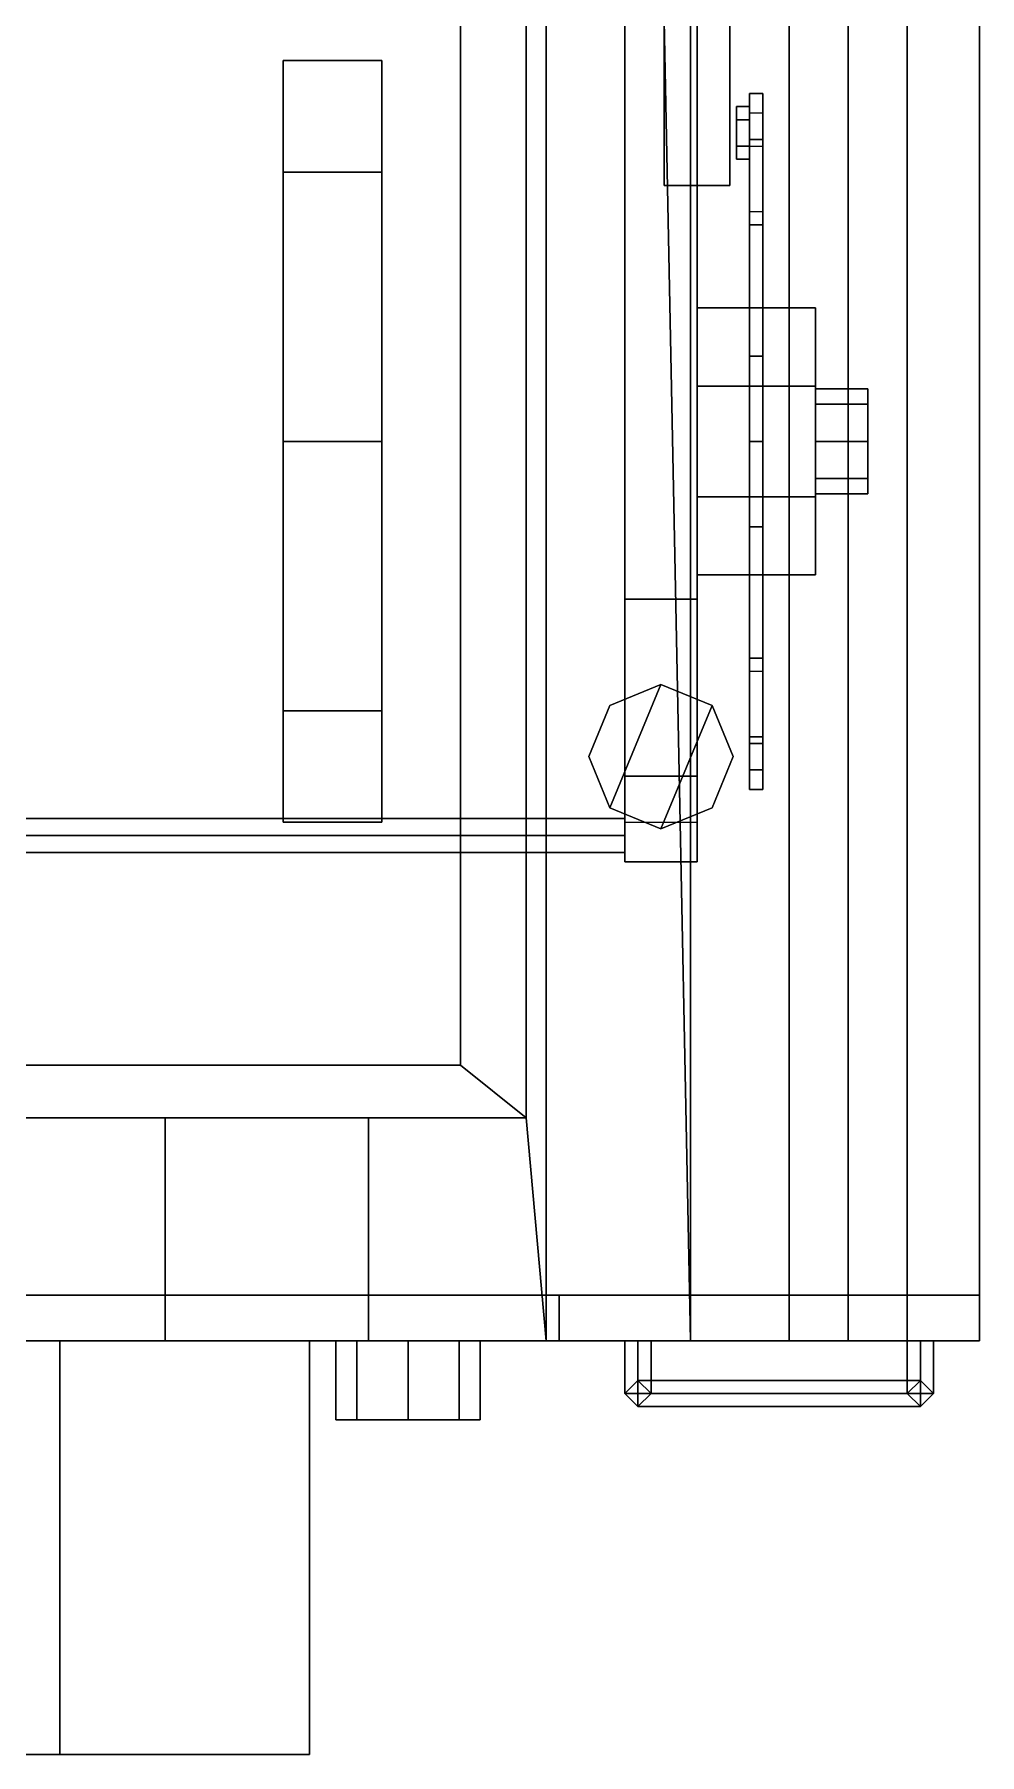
# Model space of a CAD drawing. Header units: millimetres. Extents: x -1.7 to 3, y -8.6 to 29.4.
# Drawn here: x 0.121 to 1.56, y -8.55 to -5.93 of the extents above; entities that cross this region are included whole.
import ezdxf

# ---------------------------------------------------------------- set-up
doc = ezdxf.new("R2010")
doc.units = ezdxf.units.MM
for name, color, linetype in [('bogie', 5, 'Continuous'), ('roof', 1, 'Continuous'), ('wheels', 2, 'Continuous')]:
    doc.layers.add(name, color=color, linetype=linetype)

msp = doc.modelspace()

# ---------------------------------------------------------------- linework, layer by layer
for points in [[(1.56, -7.92, 1.54), (1.56, 6.19, 1.78), (1.56, 6.75, 3.96), (1.56, -7.92, 3.96)], [(1.56, -7.92, 1.54), (1.56, 6.39, 1.54), (1.56, 6.19, 1.78), (1.56, -7.92, 1.54)], [(1.56, -7.85, 1.54), (0.92, -7.85, 1.27), (-0.92, -7.85, 1.27), (-1.56, -7.85, 1.54)], [(-0.92, -7.85, 0.97), (-0.92, -7.85, 1.27), (0.92, -7.85, 1.27), (0.92, -7.85, 0.97)], [(0.92, -7.85, 0.97), (0.92, -7.92, 0.97), (-0.92, -7.92, 0.97), (-0.92, -7.85, 0.97)], [(1.56, -7.92, 1.54), (0.92, -7.92, 1.27), (0.92, -7.85, 1.27), (1.56, -7.85, 1.54)], [(0.92, -7.85, 1.27), (0.92, -7.92, 1.27), (0.92, -7.92, 0.97), (0.92, -7.85, 0.97)], [(-1.56, -7.92, 1.54), (-0.92, -7.92, 1.27), (0.92, -7.92, 1.27), (1.56, -7.92, 1.54)], [(1.56, -7.92, 1.54), (0.16, -7.92, 1.69), (-0.16, -7.92, 1.69), (-1.56, -7.92, 1.54)], [(0.92, -7.92, 0.97), (0.92, -7.92, 1.27), (-0.92, -7.92, 1.27), (-0.92, -7.92, 0.97)], [(-0.16, -7.92, 4.02), (-0.16, -8.55, 4.02), (0.16, -8.55, 4.02), (0.16, -7.92, 4.02)], [(0.16, -8.55, 4.02), (0.54, -8.55, 3.9), (0.54, -7.92, 3.9), (0.16, -7.92, 4.02)], [(0.54, -8.55, 1.86), (0.16, -8.55, 1.69), (0.16, -7.92, 1.69), (0.54, -7.92, 1.86)], [(0.54, -7.92, 1.86), (0.16, -7.92, 1.69), (1.56, -7.92, 1.54)], [(0.54, -8.55, 3.9), (0.54, -8.55, 1.86), (0.54, -7.92, 1.86), (0.54, -7.92, 3.9)], [(0.54, -7.92, 3.9), (0.54, -7.92, 1.86), (1.56, -7.92, 1.54), (1.56, -7.92, 3.96)], [(0.6122, -7.92, 1.6778), (0.58, -7.92, 1.6), (0.58, -8.04, 1.6), (0.6122, -8.04, 1.6778)], [(0.58, -7.92, 1.6), (0.6122, -7.92, 1.5222), (0.6122, -8.04, 1.5222), (0.58, -8.04, 1.6)], [(0.69, -7.92, 1.71), (0.6122, -7.92, 1.6778), (0.6122, -8.04, 1.6778), (0.69, -8.04, 1.71)], [(0.6122, -7.92, 1.5222), (0.69, -7.92, 1.49), (0.69, -8.04, 1.49), (0.6122, -8.04, 1.5222)], [(0.7678, -7.92, 1.6778), (0.69, -7.92, 1.71), (0.69, -8.04, 1.71), (0.7678, -8.04, 1.6778)], [(0.69, -7.92, 1.49), (0.7678, -7.92, 1.5222), (0.7678, -8.04, 1.5222), (0.69, -8.04, 1.49)], [(0.8, -7.92, 1.6), (0.7678, -7.92, 1.6778), (0.7678, -8.04, 1.6778), (0.8, -8.04, 1.6)], [(0.7678, -7.92, 1.5222), (0.8, -7.92, 1.6), (0.8, -8.04, 1.6), (0.7678, -8.04, 1.5222)], [(1.04, -7.92, 2.29), (1.02, -7.92, 2.27), (1.02, -8, 2.27), (1.04, -8.02, 2.29)], [(1.02, -7.92, 2.27), (1.04, -7.92, 2.25), (1.04, -7.98, 2.25), (1.02, -8, 2.27)], [(1.02, -7.92, 2.7), (1.04, -7.92, 2.68), (1.04, -7.98, 2.68), (1.02, -8, 2.7)], [(1.04, -7.92, 2.72), (1.02, -7.92, 2.7), (1.02, -8, 2.7), (1.04, -8.02, 2.72)], [(1.04, -7.92, 3.15), (1.02, -7.92, 3.13), (1.02, -8, 3.13), (1.04, -8.02, 3.15)], [(1.02, -7.92, 3.13), (1.04, -7.92, 3.11), (1.04, -7.98, 3.11), (1.02, -8, 3.13)], [(1.04, -7.92, 3.54), (1.02, -7.92, 3.52), (1.02, -8, 3.52), (1.04, -8.02, 3.54)], [(1.02, -7.92, 3.52), (1.04, -7.92, 3.5), (1.04, -7.98, 3.5), (1.02, -8, 3.52)], [(1.02, -7.92, 3.9), (1.04, -7.92, 3.88), (1.04, -7.98, 3.88), (1.02, -8, 3.9)], [(1.04, -7.92, 3.92), (1.02, -7.92, 3.9), (1.02, -8, 3.9), (1.04, -8.02, 3.92)], [(1.04, -7.92, 2.25), (1.06, -7.92, 2.27), (1.06, -8, 2.27), (1.04, -7.98, 2.25)], [(1.06, -7.92, 2.27), (1.04, -7.92, 2.29), (1.04, -8.02, 2.29), (1.06, -8, 2.27)], [(1.06, -7.92, 2.7), (1.04, -7.92, 2.72), (1.04, -8.02, 2.72), (1.06, -8, 2.7)], [(1.04, -7.92, 2.68), (1.06, -7.92, 2.7), (1.06, -8, 2.7), (1.04, -7.98, 2.68)], [(1.04, -7.92, 3.11), (1.06, -7.92, 3.13), (1.06, -8, 3.13), (1.04, -7.98, 3.11)], [(1.06, -7.92, 3.13), (1.04, -7.92, 3.15), (1.04, -8.02, 3.15), (1.06, -8, 3.13)], [(1.06, -7.92, 3.52), (1.04, -7.92, 3.54), (1.04, -8.02, 3.54), (1.06, -8, 3.52)], [(1.04, -7.92, 3.5), (1.06, -7.92, 3.52), (1.06, -8, 3.52), (1.04, -7.98, 3.5)], [(1.04, -7.92, 3.88), (1.06, -7.92, 3.9), (1.06, -8, 3.9), (1.04, -7.98, 3.88)], [(1.06, -7.92, 3.9), (1.04, -7.92, 3.92), (1.04, -8.02, 3.92), (1.06, -8, 3.9)], [(1.47, -7.92, 2.29), (1.45, -7.92, 2.27), (1.45, -8, 2.27), (1.47, -8.02, 2.29)], [(1.45, -7.92, 2.27), (1.47, -7.92, 2.25), (1.47, -7.98, 2.25), (1.45, -8, 2.27)], [(1.45, -7.92, 2.7), (1.47, -7.92, 2.68), (1.47, -7.98, 2.68), (1.45, -8, 2.7)], [(1.47, -7.92, 2.72), (1.45, -7.92, 2.7), (1.45, -8, 2.7), (1.47, -8.02, 2.72)], [(1.47, -7.92, 3.15), (1.45, -7.92, 3.13), (1.45, -8, 3.13), (1.47, -8.02, 3.15)], [(1.45, -7.92, 3.13), (1.47, -7.92, 3.11), (1.47, -7.98, 3.11), (1.45, -8, 3.13)], [(1.47, -7.92, 3.54), (1.45, -7.92, 3.52), (1.45, -8, 3.52), (1.47, -8.02, 3.54)], [(1.45, -7.92, 3.52), (1.47, -7.92, 3.5), (1.47, -7.98, 3.5), (1.45, -8, 3.52)], [(1.45, -7.92, 3.9), (1.47, -7.92, 3.88), (1.47, -7.98, 3.88), (1.45, -8, 3.9)], [(1.47, -7.92, 3.92), (1.45, -7.92, 3.9), (1.45, -8, 3.9), (1.47, -8.02, 3.92)], [(1.47, -7.92, 2.25), (1.49, -7.92, 2.27), (1.49, -8, 2.27), (1.47, -7.98, 2.25)], [(1.49, -7.92, 2.27), (1.47, -7.92, 2.29), (1.47, -8.02, 2.29), (1.49, -8, 2.27)], [(1.49, -7.92, 2.7), (1.47, -7.92, 2.72), (1.47, -8.02, 2.72), (1.49, -8, 2.7)], [(1.47, -7.92, 2.68), (1.49, -7.92, 2.7), (1.49, -8, 2.7), (1.47, -7.98, 2.68)], [(1.47, -7.92, 3.11), (1.49, -7.92, 3.13), (1.49, -8, 3.13), (1.47, -7.98, 3.11)], [(1.49, -7.92, 3.13), (1.47, -7.92, 3.15), (1.47, -8.02, 3.15), (1.49, -8, 3.13)], [(1.49, -7.92, 3.52), (1.47, -7.92, 3.54), (1.47, -8.02, 3.54), (1.49, -8, 3.52)], [(1.47, -7.92, 3.5), (1.49, -7.92, 3.52), (1.49, -8, 3.52), (1.47, -7.98, 3.5)], [(1.47, -7.92, 3.88), (1.49, -7.92, 3.9), (1.49, -8, 3.9), (1.47, -7.98, 3.88)], [(1.49, -7.92, 3.9), (1.47, -7.92, 3.92), (1.47, -8.02, 3.92), (1.49, -8, 3.9)], [(1.47, -7.98, 2.2), (1.49, -8, 2.18), (1.02, -8, 2.18), (1.04, -7.98, 2.2)], [(1.02, -8, 2.27), (1.04, -7.98, 2.25), (1.04, -7.98, 2.2), (1.02, -8, 2.18)], [(1.02, -8, 2.7), (1.04, -7.98, 2.68), (1.04, -7.98, 2.63), (1.02, -8, 2.61)], [(1.47, -7.98, 2.63), (1.49, -8, 2.61), (1.02, -8, 2.61), (1.04, -7.98, 2.63)], [(1.47, -7.98, 3.06), (1.49, -8, 3.04), (1.02, -8, 3.04), (1.04, -7.98, 3.06)], [(1.02, -8, 3.13), (1.04, -7.98, 3.11), (1.04, -7.98, 3.06), (1.02, -8, 3.04)], [(1.02, -8, 3.52), (1.04, -7.98, 3.5), (1.04, -7.98, 3.45), (1.02, -8, 3.43)], [(1.47, -7.98, 3.45), (1.49, -8, 3.43), (1.02, -8, 3.43), (1.04, -7.98, 3.45)], [(1.02, -8, 3.9), (1.04, -7.98, 3.88), (1.04, -7.98, 3.83), (1.02, -8, 3.81)], [(1.47, -7.98, 3.83), (1.49, -8, 3.81), (1.02, -8, 3.81), (1.04, -7.98, 3.83)], [(1.45, -8, 2.22), (1.47, -7.98, 2.2), (1.04, -7.98, 2.2), (1.06, -8, 2.22)], [(1.04, -7.98, 2.25), (1.06, -8, 2.27), (1.06, -8, 2.22), (1.04, -7.98, 2.2)], [(1.04, -7.98, 2.68), (1.06, -8, 2.7), (1.06, -8, 2.65), (1.04, -7.98, 2.63)], [(1.45, -8, 2.65), (1.47, -7.98, 2.63), (1.04, -7.98, 2.63), (1.06, -8, 2.65)], [(1.45, -8, 3.08), (1.47, -7.98, 3.06), (1.04, -7.98, 3.06), (1.06, -8, 3.08)], [(1.04, -7.98, 3.11), (1.06, -8, 3.13), (1.06, -8, 3.08), (1.04, -7.98, 3.06)], [(1.04, -7.98, 3.5), (1.06, -8, 3.52), (1.06, -8, 3.47), (1.04, -7.98, 3.45)], [(1.45, -8, 3.47), (1.47, -7.98, 3.45), (1.04, -7.98, 3.45), (1.06, -8, 3.47)], [(1.04, -7.98, 3.88), (1.06, -8, 3.9), (1.06, -8, 3.85), (1.04, -7.98, 3.83)], [(1.45, -8, 3.85), (1.47, -7.98, 3.83), (1.04, -7.98, 3.83), (1.06, -8, 3.85)], [(1.45, -8, 2.27), (1.47, -7.98, 2.25), (1.47, -7.98, 2.2), (1.45, -8, 2.22)], [(1.45, -8, 2.7), (1.47, -7.98, 2.68), (1.47, -7.98, 2.63), (1.45, -8, 2.65)], [(1.45, -8, 3.13), (1.47, -7.98, 3.11), (1.47, -7.98, 3.06), (1.45, -8, 3.08)], [(1.45, -8, 3.52), (1.47, -7.98, 3.5), (1.47, -7.98, 3.45), (1.45, -8, 3.47)], [(1.45, -8, 3.9), (1.47, -7.98, 3.88), (1.47, -7.98, 3.83), (1.45, -8, 3.85)], [(1.47, -7.98, 2.25), (1.49, -8, 2.27), (1.49, -8, 2.18), (1.47, -7.98, 2.2)], [(1.47, -7.98, 2.68), (1.49, -8, 2.7), (1.49, -8, 2.61), (1.47, -7.98, 2.63)], [(1.47, -7.98, 3.11), (1.49, -8, 3.13), (1.49, -8, 3.04), (1.47, -7.98, 3.06)], [(1.47, -7.98, 3.5), (1.49, -8, 3.52), (1.49, -8, 3.43), (1.47, -7.98, 3.45)], [(1.47, -7.98, 3.88), (1.49, -8, 3.9), (1.49, -8, 3.81), (1.47, -7.98, 3.83)], [(1.49, -8, 2.18), (1.47, -8.02, 2.2), (1.04, -8.02, 2.2), (1.02, -8, 2.18)], [(1.04, -8.02, 2.29), (1.02, -8, 2.27), (1.02, -8, 2.18), (1.04, -8.02, 2.2)], [(1.04, -8.02, 2.72), (1.02, -8, 2.7), (1.02, -8, 2.61), (1.04, -8.02, 2.63)], [(1.49, -8, 2.61), (1.47, -8.02, 2.63), (1.04, -8.02, 2.63), (1.02, -8, 2.61)], [(1.49, -8, 3.04), (1.47, -8.02, 3.06), (1.04, -8.02, 3.06), (1.02, -8, 3.04)], [(1.04, -8.02, 3.15), (1.02, -8, 3.13), (1.02, -8, 3.04), (1.04, -8.02, 3.06)], [(1.04, -8.02, 3.54), (1.02, -8, 3.52), (1.02, -8, 3.43), (1.04, -8.02, 3.45)], [(1.49, -8, 3.43), (1.47, -8.02, 3.45), (1.04, -8.02, 3.45), (1.02, -8, 3.43)], [(1.04, -8.02, 3.92), (1.02, -8, 3.9), (1.02, -8, 3.81), (1.04, -8.02, 3.83)], [(1.49, -8, 3.81), (1.47, -8.02, 3.83), (1.04, -8.02, 3.83), (1.02, -8, 3.81)], [(1.47, -8.02, 2.2), (1.45, -8, 2.22), (1.06, -8, 2.22), (1.04, -8.02, 2.2)], [(1.06, -8, 2.27), (1.04, -8.02, 2.29), (1.04, -8.02, 2.2), (1.06, -8, 2.22)], [(1.06, -8, 2.7), (1.04, -8.02, 2.72), (1.04, -8.02, 2.63), (1.06, -8, 2.65)], [(1.47, -8.02, 2.63), (1.45, -8, 2.65), (1.06, -8, 2.65), (1.04, -8.02, 2.63)], [(1.47, -8.02, 3.06), (1.45, -8, 3.08), (1.06, -8, 3.08), (1.04, -8.02, 3.06)], [(1.06, -8, 3.13), (1.04, -8.02, 3.15), (1.04, -8.02, 3.06), (1.06, -8, 3.08)], [(1.06, -8, 3.52), (1.04, -8.02, 3.54), (1.04, -8.02, 3.45), (1.06, -8, 3.47)], [(1.47, -8.02, 3.45), (1.45, -8, 3.47), (1.06, -8, 3.47), (1.04, -8.02, 3.45)], [(1.06, -8, 3.9), (1.04, -8.02, 3.92), (1.04, -8.02, 3.83), (1.06, -8, 3.85)], [(1.47, -8.02, 3.83), (1.45, -8, 3.85), (1.06, -8, 3.85), (1.04, -8.02, 3.83)], [(1.47, -8.02, 2.29), (1.45, -8, 2.27), (1.45, -8, 2.22), (1.47, -8.02, 2.2)], [(1.47, -8.02, 2.72), (1.45, -8, 2.7), (1.45, -8, 2.65), (1.47, -8.02, 2.63)], [(1.47, -8.02, 3.15), (1.45, -8, 3.13), (1.45, -8, 3.08), (1.47, -8.02, 3.06)], [(1.47, -8.02, 3.54), (1.45, -8, 3.52), (1.45, -8, 3.47), (1.47, -8.02, 3.45)], [(1.47, -8.02, 3.92), (1.45, -8, 3.9), (1.45, -8, 3.85), (1.47, -8.02, 3.83)], [(1.49, -8, 2.27), (1.47, -8.02, 2.29), (1.47, -8.02, 2.2), (1.49, -8, 2.18)], [(1.49, -8, 2.7), (1.47, -8.02, 2.72), (1.47, -8.02, 2.63), (1.49, -8, 2.61)], [(1.49, -8, 3.13), (1.47, -8.02, 3.15), (1.47, -8.02, 3.06), (1.49, -8, 3.04)], [(1.49, -8, 3.52), (1.47, -8.02, 3.54), (1.47, -8.02, 3.45), (1.49, -8, 3.43)], [(1.49, -8, 3.9), (1.47, -8.02, 3.92), (1.47, -8.02, 3.83), (1.49, -8, 3.81)], [(0.7678, -8.04, 1.6778), (0.58, -8.04, 1.6), (0.6122, -8.04, 1.5222), (0.8, -8.04, 1.6)], [(0.69, -8.04, 1.71), (0.6122, -8.04, 1.6778), (0.58, -8.04, 1.6), (0.7678, -8.04, 1.6778)], [(0.8, -8.04, 1.6), (0.6122, -8.04, 1.5222), (0.69, -8.04, 1.49), (0.7678, -8.04, 1.5222)], [(-0.54, -8.55, 3.9), (-0.54, -8.55, 1.86), (0.54, -8.55, 1.86), (0.54, -8.55, 3.9)], [(-0.16, -8.55, 4.02), (-0.54, -8.55, 3.9), (0.54, -8.55, 3.9), (0.16, -8.55, 4.02)], [(-0.54, -8.55, 1.86), (-0.16, -8.55, 1.69), (0.16, -8.55, 1.69), (0.54, -8.55, 1.86)]]:
    msp.add_3dface(points)
at = {"layer": 'bogie'}
for points in [[(1.02, -2.12, 1), (1.02, -6.79, 1), (1.13, -6.79, 1), (1.13, -2.12, 1)], [(1.02, -2.12, 0.76), (1.02, -6.79, 0.76), (1.02, -6.79, 1), (1.02, -2.12, 1)], [(1.13, -6.79, 1), (1.13, -6.79, 0.76), (1.13, -2.12, 0.76), (1.13, -2.12, 1)], [(1.08, -4.84, 0.45), (1.08, -6.16, 0.45), (1.08, -5.41, 0.65), (1.08, -4.84, 0.5)], [(1.18, -5.41, 0.65), (1.18, -6.16, 0.45), (1.18, -4.84, 0.45), (1.18, -4.84, 0.5)], [(1.08, -5.59, 0.65), (1.08, -5.41, 0.65), (1.08, -6.16, 0.45), (1.08, -6.16, 0.5)], [(1.18, -6.16, 0.45), (1.18, -5.41, 0.65), (1.18, -5.59, 0.65), (1.18, -6.16, 0.5)], [(1.18, -6.16, 0.5), (1.18, -5.59, 0.65), (1.08, -5.59, 0.65), (1.08, -6.16, 0.5)], [(1.21, -6.02, 0.66), (1.21, -6.09, 0.75), (1.23, -6.09, 0.75), (1.23, -6.02, 0.66)], [(1.21, -6.02, 0.62), (1.21, -6.2, 0.69), (1.21, -6.09, 0.75), (1.21, -6.02, 0.66)], [(1.21, -6.05, 0.58), (1.21, -6.1, 0.58), (1.21, -6.2, 0.69), (1.21, -6.02, 0.62)], [(1.23, -6.02, 0.66), (1.23, -6.02, 0.62), (1.21, -6.02, 0.62), (1.21, -6.02, 0.66)], [(1.23, -6.02, 0.62), (1.23, -6.05, 0.58), (1.21, -6.05, 0.58), (1.21, -6.02, 0.62)], [(1.23, -6.09, 0.75), (1.23, -6.2, 0.69), (1.23, -6.02, 0.62), (1.23, -6.02, 0.66)], [(1.23, -6.2, 0.69), (1.23, -6.1, 0.58), (1.23, -6.05, 0.58), (1.23, -6.02, 0.62)], [(1.19, -6.04, 0.64), (1.19, -6.06, 0.68), (1.21, -6.06, 0.68), (1.21, -6.04, 0.64)], [(1.19, -6.04, 0.42), (1.19, -6.06, 0.38), (1.19, -6.1, 0.38), (1.19, -6.12, 0.42)], [(1.19, -6.04, 0.64), (1.19, -6.04, 0.42), (1.19, -6.12, 0.42), (1.19, -6.12, 0.64)], [(1.21, -6.04, 0.42), (1.21, -6.06, 0.38), (1.19, -6.06, 0.38), (1.19, -6.04, 0.42)], [(1.21, -6.04, 0.64), (1.21, -6.04, 0.42), (1.19, -6.04, 0.42), (1.19, -6.04, 0.64)], [(1.21, -6.06, 0.68), (1.21, -6.1, 0.68), (1.21, -6.12, 0.64), (1.21, -6.04, 0.64)], [(1.21, -6.1, 0.38), (1.21, -6.06, 0.38), (1.21, -6.04, 0.42), (1.21, -6.12, 0.42)], [(1.21, -6.12, 0.42), (1.21, -6.04, 0.42), (1.21, -6.04, 0.64), (1.21, -6.12, 0.64)], [(1.19, -6.06, 0.68), (1.19, -6.1, 0.68), (1.21, -6.1, 0.68), (1.21, -6.06, 0.68)], [(1.21, -6.12, 0.64), (1.21, -6.1, 0.68), (1.19, -6.1, 0.68), (1.19, -6.12, 0.64)], [(1.19, -6.12, 0.42), (1.19, -6.1, 0.38), (1.21, -6.1, 0.38), (1.21, -6.12, 0.42)], [(1.21, -6.09, 0.75), (1.21, -6.22, 0.84), (1.23, -6.22, 0.84), (1.23, -6.09, 0.75)], [(1.21, -6.2, 0.69), (1.21, -6.25, 0.72), (1.21, -6.22, 0.84), (1.21, -6.09, 0.75)], [(1.21, -6.2, 0.69), (1.21, -6.1, 0.58), (1.23, -6.1, 0.58), (1.23, -6.2, 0.69)], [(1.23, -6.22, 0.84), (1.23, -6.25, 0.72), (1.23, -6.2, 0.69), (1.23, -6.09, 0.75)], [(1.19, -6.12, 0.64), (1.19, -6.12, 0.42), (1.21, -6.12, 0.42), (1.21, -6.12, 0.64)], [(1.08, -6.16, 0.5), (1.08, -6.16, 0.45), (1.18, -6.16, 0.45), (1.18, -6.16, 0.5)], [(1.21, -6.22, 0.84), (1.21, -6.42, 0.9), (1.23, -6.42, 0.9), (1.23, -6.22, 0.84)], [(1.21, -6.25, 0.72), (1.21, -6.4, 0.74), (1.21, -6.42, 0.9), (1.21, -6.22, 0.84)], [(1.23, -6.42, 0.9), (1.23, -6.4, 0.74), (1.23, -6.25, 0.72), (1.23, -6.22, 0.84)], [(1.31, -6.4658, 0.7233), (1.31, -6.3467, 0.6042), (1.13, -6.3467, 0.6042), (1.13, -6.4658, 0.7233)], [(1.31, -6.3467, 0.4358), (1.31, -6.4658, 0.3167), (1.13, -6.4658, 0.3167), (1.13, -6.3467, 0.4358)], [(1.31, -6.3467, 0.6042), (1.31, -6.3467, 0.4358), (1.13, -6.3467, 0.4358), (1.13, -6.3467, 0.6042)], [(1.31, -6.4934, 0.5766), (1.31, -6.47, 0.52), (1.31, -6.3467, 0.6042), (1.31, -6.4658, 0.7233)], [(1.31, -6.4934, 0.4634), (1.31, -6.55, 0.44), (1.31, -6.4658, 0.3167), (1.31, -6.3467, 0.4358)], [(1.31, -6.47, 0.52), (1.31, -6.4934, 0.4634), (1.31, -6.3467, 0.4358), (1.31, -6.3467, 0.6042)], [(1.21, -6.4, 0.74), (1.21, -6.55, 0.75), (1.21, -6.55, 0.91), (1.21, -6.42, 0.9)], [(1.23, -6.55, 0.91), (1.23, -6.55, 0.75), (1.23, -6.4, 0.74), (1.23, -6.42, 0.9)], [(1.21, -6.42, 0.9), (1.21, -6.55, 0.91), (1.23, -6.55, 0.91), (1.23, -6.42, 0.9)], [(1.31, -6.4658, 0.3167), (1.31, -6.6342, 0.3167), (1.13, -6.6342, 0.3167), (1.13, -6.4658, 0.3167)], [(1.31, -6.6342, 0.7233), (1.31, -6.4658, 0.7233), (1.13, -6.4658, 0.7233), (1.13, -6.6342, 0.7233)], [(1.31, -6.55, 0.6), (1.31, -6.4934, 0.5766), (1.31, -6.4658, 0.7233), (1.31, -6.6342, 0.7233)], [(1.31, -6.55, 0.44), (1.31, -6.6066, 0.4634), (1.31, -6.6342, 0.3167), (1.31, -6.4658, 0.3167)], [(1.39, -6.47, 0.52), (1.39, -6.4934, 0.4634), (1.31, -6.4934, 0.4634), (1.31, -6.47, 0.52)], [(1.39, -6.4934, 0.5766), (1.39, -6.47, 0.52), (1.31, -6.47, 0.52), (1.31, -6.4934, 0.5766)], [(1.39, -6.63, 0.52), (1.39, -6.4934, 0.4634), (1.39, -6.47, 0.52), (1.39, -6.6066, 0.5766)], [(1.39, -6.6066, 0.5766), (1.39, -6.47, 0.52), (1.39, -6.4934, 0.5766), (1.39, -6.55, 0.6)], [(1.39, -6.4934, 0.4634), (1.39, -6.55, 0.44), (1.31, -6.55, 0.44), (1.31, -6.4934, 0.4634)], [(1.39, -6.55, 0.6), (1.39, -6.4934, 0.5766), (1.31, -6.4934, 0.5766), (1.31, -6.55, 0.6)], [(1.39, -6.6066, 0.4634), (1.39, -6.55, 0.44), (1.39, -6.4934, 0.4634), (1.39, -6.63, 0.52)], [(1.21, -6.55, 0.91), (1.21, -6.55, 0.75), (1.21, -6.7, 0.74), (1.21, -6.68, 0.9)], [(1.23, -6.68, 0.9), (1.23, -6.55, 0.91), (1.21, -6.55, 0.91), (1.21, -6.68, 0.9)], [(1.23, -6.7, 0.74), (1.23, -6.55, 0.75), (1.23, -6.55, 0.91), (1.23, -6.68, 0.9)], [(1.31, -6.6066, 0.5766), (1.31, -6.55, 0.6), (1.31, -6.6342, 0.7233), (1.31, -6.7533, 0.6042)], [(1.39, -6.55, 0.44), (1.39, -6.6066, 0.4634), (1.31, -6.6066, 0.4634), (1.31, -6.55, 0.44)], [(1.39, -6.6066, 0.5766), (1.39, -6.55, 0.6), (1.31, -6.55, 0.6), (1.31, -6.6066, 0.5766)], [(1.31, -6.6066, 0.4634), (1.31, -6.63, 0.52), (1.31, -6.7533, 0.4358), (1.31, -6.6342, 0.3167)], [(1.31, -6.63, 0.52), (1.31, -6.6066, 0.5766), (1.31, -6.7533, 0.6042), (1.31, -6.7533, 0.4358)], [(1.39, -6.6066, 0.4634), (1.39, -6.63, 0.52), (1.31, -6.63, 0.52), (1.31, -6.6066, 0.4634)], [(1.39, -6.63, 0.52), (1.39, -6.6066, 0.5766), (1.31, -6.6066, 0.5766), (1.31, -6.63, 0.52)], [(1.31, -6.7533, 0.6042), (1.31, -6.6342, 0.7233), (1.13, -6.6342, 0.7233), (1.13, -6.7533, 0.6042)], [(1.31, -6.6342, 0.3167), (1.31, -6.7533, 0.4358), (1.13, -6.7533, 0.4358), (1.13, -6.6342, 0.3167)], [(1.23, -6.88, 0.84), (1.23, -6.68, 0.9), (1.21, -6.68, 0.9), (1.21, -6.88, 0.84)], [(1.21, -6.68, 0.9), (1.21, -6.7, 0.74), (1.21, -6.85, 0.72), (1.21, -6.88, 0.84)], [(1.23, -6.85, 0.72), (1.23, -6.7, 0.74), (1.23, -6.68, 0.9), (1.23, -6.88, 0.84)], [(1.31, -6.7533, 0.4358), (1.31, -6.7533, 0.6042), (1.13, -6.7533, 0.6042), (1.13, -6.7533, 0.4358)], [(1.02, -6.79, 1), (1.02, -6.79, 0.76), (1.02, -7.06, 0.52)], [(1.02, -6.79, 1), (1.02, -7.06, 0.52), (1.02, -7.19, 0.42), (1.02, -7.19, 0.68)], [(1.13, -7.19, 0.68), (1.13, -6.79, 1), (1.02, -6.79, 1), (1.02, -7.19, 0.68)], [(1.13, -7.06, 0.52), (1.13, -6.79, 0.76), (1.13, -6.79, 1), (1.13, -7.06, 0.52)], [(1.13, -7.19, 0.42), (1.13, -7.06, 0.52), (1.13, -6.79, 1), (1.13, -7.19, 0.68)], [(1.21, -6.88, 0.84), (1.21, -6.85, 0.72), (1.21, -6.9, 0.69), (1.21, -7.01, 0.75)], [(1.23, -6.9, 0.69), (1.23, -6.85, 0.72), (1.23, -6.88, 0.84), (1.23, -7.01, 0.75)], [(1.23, -7.01, 0.75), (1.23, -6.88, 0.84), (1.21, -6.88, 0.84), (1.21, -7.01, 0.75)], [(1.23, -6.9, 0.69), (1.23, -7, 0.58), (1.21, -7, 0.58), (1.21, -6.9, 0.69)], [(1.21, -6.9, 0.69), (1.21, -7, 0.58), (1.21, -7.05, 0.58), (1.21, -7.08, 0.62)], [(1.21, -7.01, 0.75), (1.21, -6.9, 0.69), (1.21, -7.08, 0.62), (1.21, -7.08, 0.66)], [(1.23, -7.05, 0.58), (1.23, -7, 0.58), (1.23, -6.9, 0.69), (1.23, -7.08, 0.62)], [(1.23, -7.08, 0.62), (1.23, -6.9, 0.69), (1.23, -7.01, 0.75), (1.23, -7.08, 0.66)], [(0.9972, -6.9522, 0.56), (0.965, -7.03, 0.56), (0.9972, -7.1078, 0.56), (1.075, -6.92, 0.56)], [(1.075, -6.92, 0.21), (0.9972, -6.9522, 0.21), (0.9972, -6.9522, 0.56), (1.075, -6.92, 0.56)], [(1.075, -6.92, 0.56), (0.9972, -7.1078, 0.56), (1.075, -7.14, 0.56), (1.1528, -6.9522, 0.56)], [(1.1528, -6.9522, 0.21), (1.075, -6.92, 0.21), (1.075, -6.92, 0.56), (1.1528, -6.9522, 0.56)], [(0.9972, -6.9522, 0.21), (0.965, -7.03, 0.21), (0.965, -7.03, 0.56), (0.9972, -6.9522, 0.56)], [(1.1528, -6.9522, 0.56), (1.075, -7.14, 0.56), (1.1528, -7.1078, 0.56), (1.185, -7.03, 0.56)], [(1.185, -7.03, 0.21), (1.1528, -6.9522, 0.21), (1.1528, -6.9522, 0.56), (1.185, -7.03, 0.56)], [(1.21, -7.05, 0.58), (1.21, -7, 0.58), (1.23, -7, 0.58), (1.23, -7.05, 0.58)], [(1.23, -7.08, 0.66), (1.23, -7.01, 0.75), (1.21, -7.01, 0.75), (1.21, -7.08, 0.66)], [(0.965, -7.03, 0.21), (0.9972, -7.1078, 0.21), (0.9972, -7.1078, 0.56), (0.965, -7.03, 0.56)], [(1.1528, -7.1078, 0.21), (1.185, -7.03, 0.21), (1.185, -7.03, 0.56), (1.1528, -7.1078, 0.56)], [(1.02, -7.06, 0.52), (1.02, -7.06, 0.31), (1.02, -7.13, 0.31), (1.02, -7.19, 0.42)], [(1.13, -7.06, 0.52), (1.13, -7.06, 0.31), (1.02, -7.06, 0.31), (1.02, -7.06, 0.52)], [(1.13, -7.13, 0.31), (1.13, -7.06, 0.31), (1.13, -7.06, 0.52), (1.13, -7.19, 0.42)], [(1.21, -7.08, 0.62), (1.21, -7.05, 0.58), (1.23, -7.05, 0.58), (1.23, -7.08, 0.62)], [(1.21, -7.08, 0.66), (1.21, -7.08, 0.62), (1.23, -7.08, 0.62), (1.23, -7.08, 0.66)], [(1.02, -7.15, 0.66), (1.02, -7.124, 0.645), (-1.02, -7.124, 0.645), (-1.02, -7.15, 0.66)], [(1.02, -7.124, 0.645), (1.02, -7.124, 0.615), (-1.02, -7.124, 0.615), (-1.02, -7.124, 0.645)], [(1.02, -7.124, 0.615), (1.02, -7.15, 0.6), (-1.02, -7.15, 0.6), (-1.02, -7.124, 0.615)], [(1.02, -7.15, 0.58), (1.02, -7.124, 0.565), (-1.02, -7.124, 0.565), (-1.02, -7.15, 0.58)], [(1.02, -7.124, 0.565), (1.02, -7.124, 0.535), (-1.02, -7.124, 0.535), (-1.02, -7.124, 0.565)], [(1.02, -7.124, 0.535), (1.02, -7.15, 0.52), (-1.02, -7.15, 0.52), (-1.02, -7.124, 0.535)], [(0.9972, -7.1078, 0.21), (1.075, -7.14, 0.21), (1.075, -7.14, 0.56), (0.9972, -7.1078, 0.56)], [(1.075, -7.14, 0.21), (1.1528, -7.1078, 0.21), (1.1528, -7.1078, 0.56), (1.075, -7.14, 0.56)], [(1.02, -7.15, 0.6), (1.02, -7.176, 0.615), (-1.02, -7.176, 0.615), (-1.02, -7.15, 0.6)], [(1.02, -7.176, 0.645), (1.02, -7.15, 0.66), (-1.02, -7.15, 0.66), (-1.02, -7.176, 0.645)], [(1.02, -7.15, 0.52), (1.02, -7.176, 0.535), (-1.02, -7.176, 0.535), (-1.02, -7.15, 0.52)], [(1.02, -7.176, 0.565), (1.02, -7.15, 0.58), (-1.02, -7.15, 0.58), (-1.02, -7.176, 0.565)], [(1.02, -7.19, 0.42), (1.02, -7.13, 0.31), (1.13, -7.13, 0.31), (1.13, -7.19, 0.42)], [(1.02, -7.176, 0.615), (1.02, -7.176, 0.645), (-1.02, -7.176, 0.645), (-1.02, -7.176, 0.615)], [(1.02, -7.176, 0.535), (1.02, -7.176, 0.565), (-1.02, -7.176, 0.565), (-1.02, -7.176, 0.535)], [(1.02, -7.19, 0.68), (1.02, -7.19, 0.42), (1.13, -7.19, 0.42), (1.13, -7.19, 0.68)]]:
    msp.add_3dface(points, dxfattribs=at)
at = {"layer": 'roof'}
for points in [[(1.12, -7.92, 4.4), (1.12, 6.75, 4.4), (0.92, 3.78, 4.4545), (0.92, 2.11, 4.4545)], [(1.27, -7.92, 4.35), (1.27, 6.75, 4.35), (1.12, 6.75, 4.4), (1.12, -7.92, 4.4)], [(1.36, -7.92, 4.3), (1.36, 6.75, 4.3), (1.27, 6.75, 4.35), (1.27, -7.92, 4.35)], [(1.45, -7.92, 4.2), (1.45, 6.75, 4.2), (1.36, 6.75, 4.3), (1.36, -7.92, 4.3)], [(1.56, -7.92, 3.96), (1.56, 6.75, 3.96), (1.45, 6.75, 4.2), (1.45, -7.92, 4.2)], [(0.9, -7.92, 4.46), (0.9, 2.11, 4.46), (0.87, -5.82, 4.4667), (0.87, -7.58, 4.4667)], [(1.12, -7.92, 4.4), (0.92, 2.11, 4.4545), (0.9, 2.11, 4.46), (0.9, -7.92, 4.46)], [(0.77, -7.5, 4.8), (0.87, -7.58, 4.72), (0.87, -5.82, 4.72), (0.77, -5.89, 4.8)], [(0.87, -7.58, 4.72), (0.87, -7.58, 4.4667), (0.87, -5.82, 4.4667), (0.87, -5.82, 4.72)], [(-0.77, -5.89, 4.8), (-0.77, -7.5, 4.8), (0.77, -7.5, 4.8), (0.77, -5.89, 4.8)], [(-0.77, -7.5, 4.8), (-0.87, -7.58, 4.72), (0.87, -7.58, 4.72), (0.77, -7.5, 4.8)], [(-0.87, -7.58, 4.72), (0, -7.58, 4.56), (0, -7.58, 4.56), (0.87, -7.58, 4.72)], [(0, -7.58, 4.56), (0, -7.92, 4.56), (0.32, -7.92, 4.55), (0.32, -7.58, 4.55)], [(0, -7.58, 4.56), (0.32, -7.58, 4.55), (0.32, -7.58, 4.55), (0.87, -7.58, 4.72)], [(0.63, -7.92, 4.52), (0.63, -7.58, 4.52), (0.32, -7.58, 4.55), (0.32, -7.92, 4.55)], [(0.32, -7.58, 4.55), (0.63, -7.58, 4.52), (0.63, -7.58, 4.52), (0.87, -7.58, 4.72)], [(0.9, -7.92, 4.46), (0.87, -7.58, 4.4667), (0.63, -7.58, 4.52), (0.63, -7.92, 4.52)], [(0.63, -7.58, 4.52), (0.87, -7.58, 4.4667), (0.87, -7.58, 4.4667), (0.87, -7.58, 4.72)], [(-1.45, -7.92, 4.2), (1.45, -7.92, 4.2), (1.36, -7.92, 4.3), (-1.36, -7.92, 4.3)], [(-1.45, -7.92, 4.2), (-0.16, -7.92, 4.02), (0.16, -7.92, 4.02), (1.45, -7.92, 4.2)], [(-1.36, -7.92, 4.3), (1.36, -7.92, 4.3), (1.27, -7.92, 4.35), (-1.27, -7.92, 4.35)], [(-1.27, -7.92, 4.35), (1.27, -7.92, 4.35), (1.12, -7.92, 4.4), (-1.12, -7.92, 4.4)], [(-1.12, -7.92, 4.4), (1.12, -7.92, 4.4), (0.9, -7.92, 4.46), (-0.9, -7.92, 4.46)], [(-0.9, -7.92, 4.46), (0.9, -7.92, 4.46), (0.63, -7.92, 4.52), (-0.63, -7.92, 4.52)], [(0.32, -7.92, 4.55), (-0.32, -7.92, 4.55), (-0.63, -7.92, 4.52), (0.63, -7.92, 4.52)], [(0, -7.92, 4.56), (-0.32, -7.92, 4.55), (-0.32, -7.92, 4.55), (0.32, -7.92, 4.55)], [(0.16, -7.92, 4.02), (0.54, -7.92, 3.9), (1.56, -7.92, 3.96), (1.45, -7.92, 4.2)]]:
    msp.add_3dface(points, dxfattribs=at)
at = {"layer": 'wheels'}
for points in [[(0.5, -6.1399, 0.1099), (0.5, -6.55, -0.06), (0.5, -6.9601, 0.1099), (0.5, -5.97, 0.52)], [(0.65, -6.1399, 0.9301), (0.65, -5.97, 0.52), (0.5, -5.97, 0.52), (0.5, -6.1399, 0.9301)], [(0.5, -5.97, 0.52), (0.5, -6.9601, 0.1099), (0.5, -7.13, 0.52), (0.5, -6.1399, 0.9301)], [(0.65, -5.97, 0.52), (0.65, -6.1399, 0.1099), (0.5, -6.1399, 0.1099), (0.5, -5.97, 0.52)], [(0.65, -6.9601, 0.9301), (0.65, -5.97, 0.52), (0.65, -6.1399, 0.9301), (0.65, -6.55, 1.1)], [(0.65, -7.13, 0.52), (0.65, -6.1399, 0.1099), (0.65, -5.97, 0.52), (0.65, -6.9601, 0.9301)], [(0.65, -6.1399, 0.1099), (0.65, -6.55, -0.06), (0.5, -6.55, -0.06), (0.5, -6.1399, 0.1099)], [(0.5, -6.1399, 0.9301), (0.5, -7.13, 0.52), (0.5, -6.9601, 0.9301), (0.5, -6.55, 1.1)], [(0.65, -6.55, 1.1), (0.65, -6.1399, 0.9301), (0.5, -6.1399, 0.9301), (0.5, -6.55, 1.1)], [(0.65, -6.9601, 0.1099), (0.65, -6.55, -0.06), (0.65, -6.1399, 0.1099), (0.65, -7.13, 0.52)], [(0.65, -6.55, -0.06), (0.65, -6.9601, 0.1099), (0.5, -6.9601, 0.1099), (0.5, -6.55, -0.06)], [(0.65, -6.9601, 0.9301), (0.65, -6.55, 1.1), (0.5, -6.55, 1.1), (0.5, -6.9601, 0.9301)], [(0.65, -7.13, 0.52), (0.65, -6.9601, 0.9301), (0.5, -6.9601, 0.9301), (0.5, -7.13, 0.52)], [(0.65, -6.9601, 0.1099), (0.65, -7.13, 0.52), (0.5, -7.13, 0.52), (0.5, -6.9601, 0.1099)]]:
    msp.add_3dface(points, dxfattribs=at)

doc.saveas('drawing.dxf')
